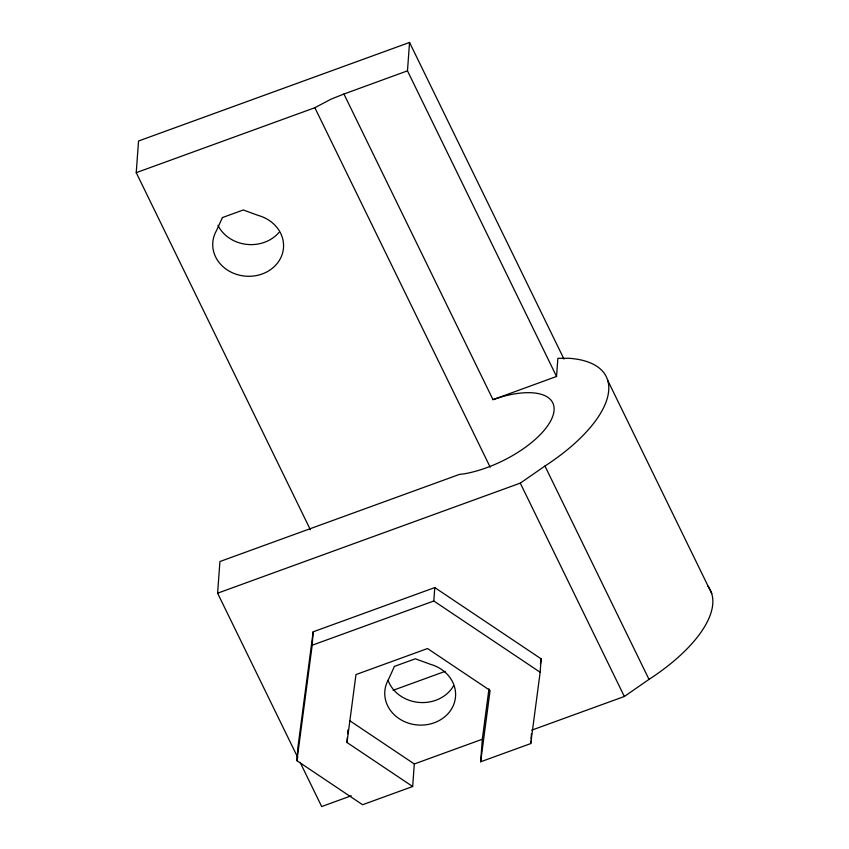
<?xml version="1.0" encoding="UTF-8"?>
<svg xmlns="http://www.w3.org/2000/svg" width="849" height="849" viewBox="0 0 849 849"><rect width="100%" height="100%" fill="white"/><g stroke="black" fill="none" stroke-linecap="round" stroke-linejoin="round"><path stroke-width="1.27" d="M310.394 529.776L136.233 172.676L138.536 141.008L409.547 42.45L563.98 359.074M297.84 757.679L217.609 593.186L219.923 561.529L459.479 474.4L464.477 473.784A70.902 30.193 -26 0 0 551.224 419.831A70.902 30.193 -26 0 0 502.757 396.525L492.993 399.646L343.93 94.027L331.11 99.121L314.862 107.717L136.233 172.676M349.735 720.705L414.312 763.973L412.667 786.514L362.597 804.725L296.927 760.715L297.903 747.3L313.164 631.815L434.784 587.582L541.131 658.845L540.155 672.259L530.731 743.575L480.661 761.786L482.306 739.246L488.971 688.836M296.927 760.715L312.188 645.219L313.164 631.815M412.667 786.514L346.997 742.504L347.358 737.494M347.634 733.738L347.91 729.981M492.993 399.646L556.541 376.468L407.478 70.838L409.547 42.45M540.155 672.259L433.807 600.996L434.784 587.582M556.541 376.468L557.867 358.299L569.435 358.31A130.459 55.546 -26 0 1 544.952 466.037L649.007 679.391L624.344 696.477L531.707 730.172M530.731 743.575L530.912 741.135M531.081 738.704L531.442 733.823M346.997 742.504L355.975 674.562L427.525 648.54L490.085 690.46L480.661 761.786M540.452 664.035L541.131 658.845M217.609 593.186L520.278 483.123L544.952 466.037M343.93 94.027L407.478 70.838M312.188 645.219L433.807 600.996M393.076 690.301L445.173 671.357M414.312 763.973L482.306 739.246M351.253 795.789L321.675 806.55L300.164 762.444M607.672 380.267L711.738 593.631M520.278 483.123L624.344 696.477M314.862 107.717L490.191 467.194M278.897 232.52A35.456 31.137 4.2 0 1 217.938 225.293M453.504 685.896A35.456 31.137 4.2 0 1 418.971 702.42A35.456 31.137 4.2 0 1 388.014 680.155M707.875 586.075A130.459 55.546 -26 0 1 649.007 679.391M222.406 217.577L216.474 230.641A35.456 31.137 4.2 0 0 234.144 273.516A35.456 31.137 4.2 0 0 281.454 256.313A35.456 31.137 4.2 0 0 258.276 215.444L243.313 209.979L222.406 217.577M394.435 666.391L388.502 679.465A35.456 31.137 4.2 0 0 406.172 722.34A35.456 31.137 4.2 0 0 453.483 705.126A35.456 31.137 4.2 0 0 430.316 664.258L415.341 658.792L394.435 666.391"/></g></svg>
